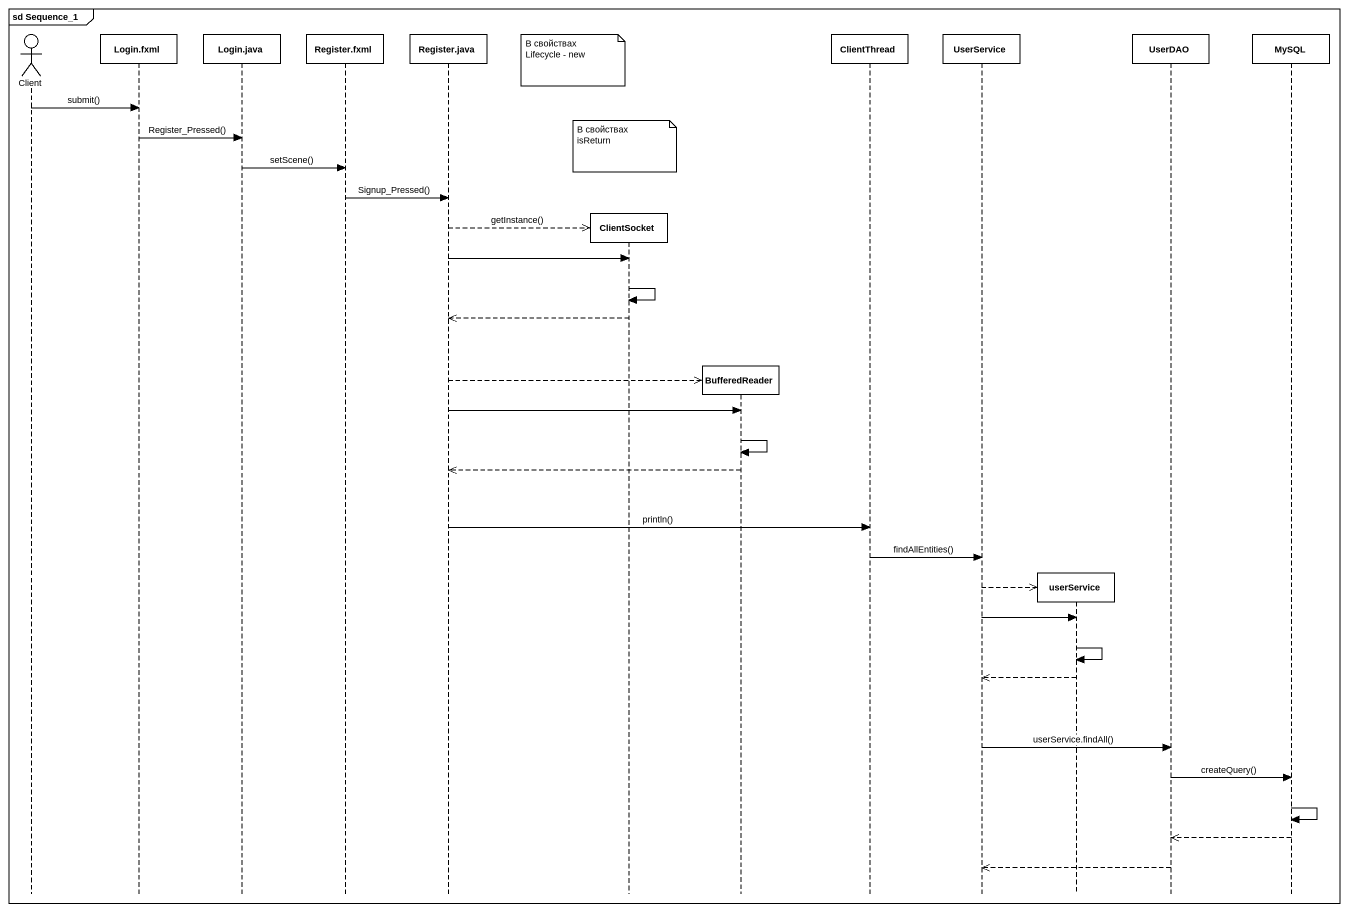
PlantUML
@startuml
mainframe sd Sequence_1
hide footbox
actor Client
participant "Login.fxml" as Login_fxml
participant "Login.java" as Login_java
participant "Register.fxml" as Register_fxml
participant "Register.java" as Register_java
participant ClientSocket
participant BufferedReader
participant ClientThread
participant UserService
participant userService
participant UserDAO
participant MySQL

note left of ClientSocket : В свойствах Lifecycle - new
Client -> Login_fxml : submit()
Login_fxml -> Login_java : Register_Pressed()
note over ClientSocket : В свойствах isReturn
Login_java -> Register_fxml : setScene()
Register_fxml -> Register_java : Signup_Pressed()
Register_java -->> ClientSocket ** : getInstance()
Register_java -> ClientSocket
ClientSocket -> ClientSocket
ClientSocket -->> Register_java
Register_java -->> BufferedReader **
Register_java -> BufferedReader
BufferedReader -> BufferedReader
BufferedReader -->> Register_java
Register_java -> ClientThread : println()
ClientThread -> UserService : findAllEntities()
UserService -->> userService **
UserService -> userService
userService -> userService
userService -->> UserService
UserService -> UserDAO : userService.findAll()
UserDAO -> MySQL : createQuery()
MySQL -> MySQL
MySQL -->> UserDAO
UserDAO -->> UserService
@enduml
